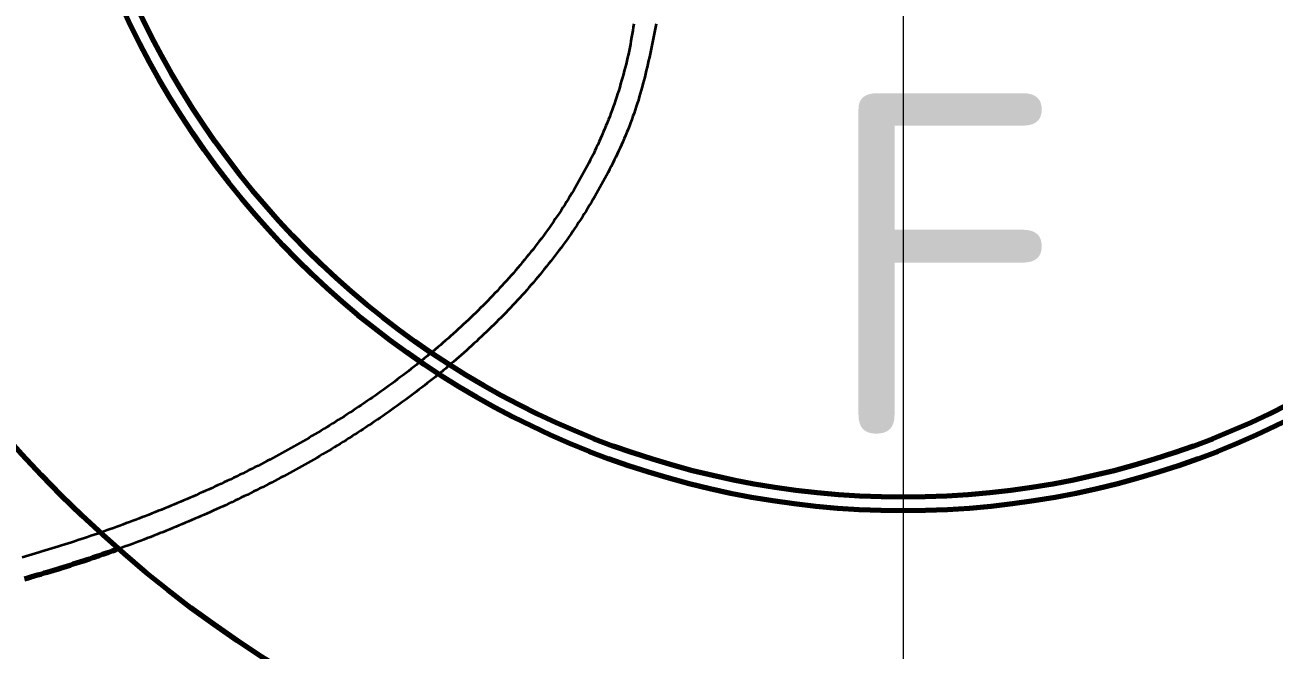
# Model space of a CAD drawing. Header units: millimetres. Extents: x 0 to 2382, y 0 to 420.
# Drawn here: x 294.59 to 312.95, y 216.35 to 225.54 of the extents above; entities that cross this region are included whole.
import ezdxf
from ezdxf.enums import TextEntityAlignment as Align

# ---------------------------------------------------------------- set-up
doc = ezdxf.new("R2010")
doc.units = ezdxf.units.MM
doc.linetypes.add('IRAM-E-TRAZOS', pattern=[5, 4, -1])
doc.linetypes.add('IRAM-F-TRAZO-PUNTO', pattern=[20, 15, -2, 1, -2])
for name, color, linetype, lineweight in [('01-VISIBLE', 7, 'CONTINUOUS', 70), ('02-OCULTA', 4, 'IRAM-E-TRAZOS', 35), ('03-EJE', 1, 'IRAM-F-TRAZO-PUNTO', 18), ('04-COTA', 3, 'CONTINUOUS', 18), ('06-TEXTO', 7, 'CONTINUOUS', 25)]:
    doc.layers.add(name, color=color, linetype=linetype, lineweight=lineweight)
doc.styles.add('ISO3098', font='isocpeur.ttf')
doc.dimstyles.new('FLAMA-IRAM', dxfattribs={"dimtxt": 3.5, "dimasz": 3.5, "dimexe": 2, "dimexo": 1.5, "dimgap": 1, "dimtad": 1, "dimdec": 1, "dimtxsty": 'ISO3098', "dimblk": 'IRAM_FLECHA', "dimblk1": 'IRAM_FLECHA', "dimblk2": 'IRAM_FLECHA', "dimcen": 2.5, "dimclrd": 256, "dimclre": 256, "dimclrt": 256, "dimazin": 3, "dimtfac": 1, "dimtmove": 0, "dimatfit": 3, "dimlwd": 18, "dimlwe": 18})

# ---------------------------------------------------------------- blocks, each defined once
blk = doc.blocks.new('IRAM_FLECHA')
blk.add_solid([(0, 0), (-1, 0.125), (-1, -0.125)])

msp = doc.modelspace()

# ---------------------------------------------------------------- linework, layer by layer
at = {"layer": '01-VISIBLE'}
msp.add_lwpolyline([(295.965, 217.84), (295.918, 217.823), (295.871, 217.806), (295.824, 217.79), (295.776, 217.773), (295.729, 217.757), (295.682, 217.74), (295.634, 217.724), (295.587, 217.708), (295.54, 217.692), (295.492, 217.677), (295.445, 217.661), (295.397, 217.645), (295.35, 217.63), (295.302, 217.615), (295.254, 217.599), (295.207, 217.584), (295.159, 217.569), (295.111, 217.554), (295.063, 217.54), (295.015, 217.525), (294.968, 217.51), (294.92, 217.496), (294.872, 217.482), (294.824, 217.467), (294.776, 217.453), (294.728, 217.439), (294.68, 217.425), (294.632, 217.412), (294.584, 217.398)], dxfattribs=at)
for radius in [17.5, 12.6, 12.4]:
    msp.add_circle((307.5, 231), radius, dxfattribs=at)
at = {"layer": '02-OCULTA'}
for points in [[(303.537, 225.558), (303.53, 225.508), (303.522, 225.458), (303.514, 225.408), (303.506, 225.359), (303.497, 225.309), (303.488, 225.26), (303.478, 225.211), (303.468, 225.161), (303.458, 225.112), (303.447, 225.063), (303.435, 225.014), (303.424, 224.965), (303.412, 224.916), (303.399, 224.867), (303.386, 224.819), (303.373, 224.77), (303.359, 224.722), (303.345, 224.673), (303.331, 224.625), (303.316, 224.577), (303.301, 224.529), (303.285, 224.481), (303.269, 224.434), (303.253, 224.386), (303.236, 224.339), (303.219, 224.291), (303.202, 224.244), (303.184, 224.197), (303.166, 224.15), (303.147, 224.103), (303.129, 224.057), (303.109, 224.01), (303.09, 223.964), (303.07, 223.918), (303.05, 223.872), (303.029, 223.826), (303.008, 223.78), (302.987, 223.734), (302.965, 223.689), (302.944, 223.644), (302.921, 223.598), (302.899, 223.553), (302.876, 223.509), (302.853, 223.464), (302.829, 223.42), (302.805, 223.375), (302.781, 223.331), (302.757, 223.287), (302.732, 223.243), (302.707, 223.2), (302.682, 223.156), (302.656, 223.113), (302.63, 223.07), (302.604, 223.027), (302.578, 222.984), (302.551, 222.941), (302.524, 222.899), (302.497, 222.857), (302.469, 222.814), (302.442, 222.772), (302.413, 222.731), (302.385, 222.689), (302.357, 222.648), (302.328, 222.607), (302.299, 222.565), (302.269, 222.525), (302.24, 222.484), (302.21, 222.443), (302.18, 222.403), (302.15, 222.363), (302.119, 222.323), (302.088, 222.283), (302.057, 222.243), (302.026, 222.204), (301.995, 222.165), (301.963, 222.126), (301.931, 222.087), (301.899, 222.048), (301.867, 222.009), (301.834, 221.971), (301.802, 221.933), (301.769, 221.895), (301.736, 221.857), (301.702, 221.819), (301.669, 221.782), (301.635, 221.744), (301.601, 221.707), (301.567, 221.67), (301.533, 221.633), (301.498, 221.597), (301.463, 221.56), (301.428, 221.524), (301.393, 221.488), (301.358, 221.452), (301.323, 221.416), (301.287, 221.381), (301.251, 221.345), (301.216, 221.31), (301.179, 221.275), (301.143, 221.24), (301.107, 221.206), (301.07, 221.171), (301.033, 221.137), (300.996, 221.103), (300.959, 221.069), (300.922, 221.035), (300.885, 221.001), (300.847, 220.968), (300.81, 220.934), (300.772, 220.901), (300.734, 220.868), (300.696, 220.835), (300.657, 220.803), (300.619, 220.77), (300.58, 220.738), (300.542, 220.706), (300.503, 220.674), (300.464, 220.642), (300.425, 220.61), (300.385, 220.579), (300.346, 220.547), (300.307, 220.516), (300.267, 220.485), (300.227, 220.455), (300.187, 220.424), (300.147, 220.393), (300.107, 220.363), (300.067, 220.333), (300.027, 220.303), (299.986, 220.273), (299.945, 220.243), (299.905, 220.214), (299.864, 220.184), (299.823, 220.155), (299.782, 220.126), (299.741, 220.097), (299.699, 220.068), (299.658, 220.04), (299.617, 220.011), (299.575, 219.983), (299.533, 219.955), (299.491, 219.927), (299.449, 219.899), (299.407, 219.872), (299.365, 219.844), (299.323, 219.817), (299.281, 219.789), (299.238, 219.762), (299.196, 219.736), (299.153, 219.709), (299.111, 219.682), (299.068, 219.656), (299.025, 219.629), (298.982, 219.603), (298.939, 219.577), (298.896, 219.551), (298.853, 219.526), (298.809, 219.5), (298.766, 219.475), (298.722, 219.449), (298.679, 219.424), (298.635, 219.399), (298.591, 219.374), (298.547, 219.35), (298.504, 219.325), (298.46, 219.301), (298.416, 219.276), (298.371, 219.252), (298.327, 219.228), (298.283, 219.204), (298.238, 219.181), (298.194, 219.157), (298.15, 219.134), (298.105, 219.11), (298.06, 219.087), (298.016, 219.064), (297.971, 219.041), (297.926, 219.019), (297.881, 218.996), (297.836, 218.974), (297.791, 218.951), (297.746, 218.929), (297.7, 218.907), (297.655, 218.885), (297.61, 218.863), (297.564, 218.842), (297.519, 218.82), (297.473, 218.799), (297.428, 218.777), (297.382, 218.756), (297.336, 218.735), (297.291, 218.714), (297.245, 218.694), (297.199, 218.673), (297.153, 218.653), (297.107, 218.632), (297.061, 218.612), (297.015, 218.592), (296.969, 218.572), (296.922, 218.552), (296.876, 218.533), (296.83, 218.513), (296.783, 218.494), (296.737, 218.474), (296.69, 218.455), (296.644, 218.436), (296.597, 218.417), (296.551, 218.398), (296.504, 218.38), (296.457, 218.361), (296.41, 218.343), (296.363, 218.324), (296.316, 218.306), (296.27, 218.288), (296.223, 218.27), (296.176, 218.252), (296.128, 218.235), (296.081, 218.217), (296.034, 218.199), (295.987, 218.182), (295.94, 218.165), (295.892, 218.148), (295.845, 218.131), (295.798, 218.114), (295.75, 218.097), (295.703, 218.081), (295.655, 218.064), (295.607, 218.048), (295.56, 218.032), (295.512, 218.015), (295.465, 217.999), (295.417, 217.984), (295.369, 217.968), (295.321, 217.952), (295.273, 217.937), (295.226, 217.921), (295.178, 217.906), (295.13, 217.89), (295.082, 217.875), (295.034, 217.86), (294.986, 217.845), (294.938, 217.831), (294.889, 217.816), (294.841, 217.801), (294.793, 217.787), (294.745, 217.772), (294.697, 217.758), (294.648, 217.744), (294.6, 217.73), (294.552, 217.716)], [(303.867, 225.559), (303.858, 225.51), (303.849, 225.461), (303.839, 225.411), (303.829, 225.362), (303.819, 225.313), (303.809, 225.264), (303.799, 225.215), (303.788, 225.166), (303.778, 225.117), (303.767, 225.068), (303.756, 225.019), (303.745, 224.97), (303.734, 224.921), (303.722, 224.872), (303.71, 224.823), (303.698, 224.774), (303.686, 224.726), (303.673, 224.677), (303.66, 224.629), (303.647, 224.58), (303.633, 224.532), (303.619, 224.484), (303.605, 224.436), (303.59, 224.388), (303.575, 224.34), (303.559, 224.292), (303.543, 224.245), (303.526, 224.198), (303.509, 224.15), (303.491, 224.103), (303.473, 224.057), (303.455, 224.01), (303.436, 223.963), (303.417, 223.917), (303.397, 223.871), (303.377, 223.825), (303.357, 223.779), (303.336, 223.733), (303.315, 223.688), (303.294, 223.642), (303.272, 223.597), (303.25, 223.552), (303.228, 223.507), (303.206, 223.462), (303.183, 223.417), (303.16, 223.373), (303.136, 223.328), (303.113, 223.284), (303.089, 223.24), (303.065, 223.196), (303.04, 223.152), (303.016, 223.108), (302.991, 223.065), (302.966, 223.021), (302.94, 222.978), (302.915, 222.935), (302.889, 222.892), (302.863, 222.849), (302.836, 222.806), (302.81, 222.764), (302.783, 222.721), (302.756, 222.679), (302.728, 222.637), (302.7, 222.595), (302.672, 222.554), (302.644, 222.512), (302.616, 222.471), (302.587, 222.43), (302.558, 222.389), (302.529, 222.348), (302.499, 222.307), (302.469, 222.267), (302.439, 222.227), (302.409, 222.187), (302.379, 222.147), (302.348, 222.107), (302.317, 222.068), (302.286, 222.028), (302.255, 221.989), (302.223, 221.95), (302.191, 221.911), (302.16, 221.872), (302.127, 221.834), (302.095, 221.795), (302.062, 221.757), (302.03, 221.719), (301.997, 221.681), (301.964, 221.644), (301.93, 221.606), (301.897, 221.569), (301.863, 221.532), (301.829, 221.495), (301.795, 221.458), (301.761, 221.421), (301.726, 221.385), (301.692, 221.349), (301.657, 221.312), (301.622, 221.276), (301.587, 221.241), (301.551, 221.205), (301.516, 221.169), (301.48, 221.134), (301.444, 221.099), (301.408, 221.064), (301.372, 221.029), (301.336, 220.994), (301.299, 220.96), (301.263, 220.926), (301.226, 220.891), (301.189, 220.857), (301.152, 220.824), (301.115, 220.79), (301.078, 220.756), (301.04, 220.723), (301.002, 220.69), (300.965, 220.657), (300.927, 220.624), (300.889, 220.591), (300.85, 220.559), (300.812, 220.526), (300.774, 220.494), (300.735, 220.462), (300.696, 220.43), (300.657, 220.399), (300.618, 220.367), (300.579, 220.336), (300.54, 220.305), (300.5, 220.274), (300.461, 220.243), (300.421, 220.212), (300.381, 220.181), (300.341, 220.151), (300.301, 220.121), (300.261, 220.091), (300.221, 220.061), (300.181, 220.031), (300.14, 220.001), (300.1, 219.972), (300.059, 219.942), (300.018, 219.913), (299.977, 219.884), (299.936, 219.855), (299.895, 219.826), (299.854, 219.798), (299.812, 219.769), (299.771, 219.741), (299.729, 219.713), (299.688, 219.685), (299.646, 219.657), (299.604, 219.629), (299.562, 219.602), (299.52, 219.574), (299.478, 219.547), (299.436, 219.52), (299.394, 219.493), (299.351, 219.466), (299.309, 219.439), (299.266, 219.413), (299.223, 219.386), (299.181, 219.36), (299.138, 219.334), (299.095, 219.308), (299.052, 219.282), (299.009, 219.256), (298.965, 219.231), (298.922, 219.205), (298.879, 219.18), (298.835, 219.155), (298.792, 219.13), (298.748, 219.105), (298.705, 219.081), (298.661, 219.056), (298.617, 219.032), (298.573, 219.007), (298.529, 218.983), (298.485, 218.959), (298.441, 218.935), (298.397, 218.912), (298.352, 218.888), (298.308, 218.865), (298.264, 218.841), (298.219, 218.818), (298.174, 218.795), (298.13, 218.772), (298.085, 218.749), (298.04, 218.727), (297.995, 218.704), (297.951, 218.682), (297.906, 218.659), (297.86, 218.637), (297.815, 218.615), (297.77, 218.594), (297.725, 218.572), (297.68, 218.55), (297.634, 218.529), (297.589, 218.507), (297.543, 218.486), (297.498, 218.465), (297.452, 218.444), (297.407, 218.423), (297.361, 218.403), (297.315, 218.382), (297.269, 218.362), (297.223, 218.341), (297.177, 218.321), (297.131, 218.301), (297.085, 218.281), (297.039, 218.261), (296.993, 218.242), (296.947, 218.222), (296.901, 218.203), (296.854, 218.183), (296.808, 218.164), (296.761, 218.145), (296.715, 218.126), (296.668, 218.107), (296.622, 218.089), (296.575, 218.07), (296.529, 218.052), (296.482, 218.033), (296.435, 218.015), (296.388, 217.997), (296.341, 217.979), (296.295, 217.961), (296.248, 217.944), (296.201, 217.926), (296.154, 217.908), (296.106, 217.891), (296.059, 217.874), (296.012, 217.857), (295.965, 217.84)]]:
    msp.add_lwpolyline(points, dxfattribs=at)
for radius in [17.5, 17.5, 17.5, 12.6, 12.6, 12.6, 12.6, 12.6, 12.6, 12.6, 12.4, 12.4, 12.4, 12.4, 12.4, 12.4, 12.4]:
    msp.add_circle((307.5, 231), radius, dxfattribs=at)
at = {"layer": '03-EJE'}
for p, q in [((307.5, 209.5), (307.5, 252.5)), ((307.5, 213.2), (307.5, 248.8))]:
    msp.add_line(p, q, dxfattribs=at)

# ---------------------------------------------------------------- texts
at = {"layer": '06-TEXTO', "style": 'ISO3098'}
msp.add_text('F', height=5, dxfattribs=at).set_placement((308.097, 222.021), align=Align.MIDDLE_CENTER)

# ---------------------------------------------------------------- dimensions: what is measured, and where the dimension line sits
at = {"layer": '04-COTA'}
msp.add_linear_dim(base=(290, 204.5), p1=(290, 231), p2=(325, 231), dimstyle='FLAMA-IRAM', override={"dimlfac": 10, "dimpost": '%%c<>'}, dxfattribs=at).render()

doc.saveas('drawing.dxf')
